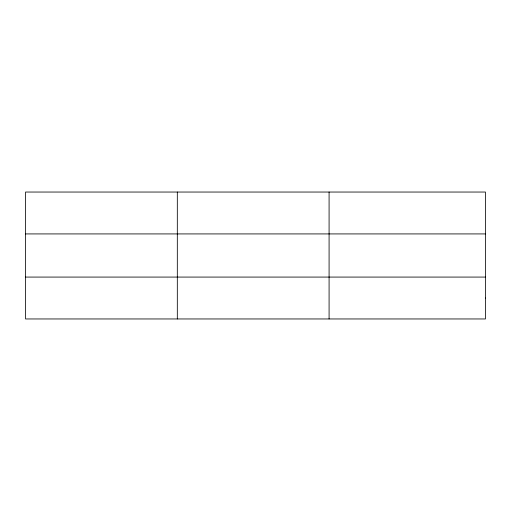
<?xml version="1.0" encoding="UTF-8"?>
<svg xmlns="http://www.w3.org/2000/svg" width="511" height="511" viewBox="0 0 511 511"><rect width="100%" height="100%" fill="white"/><g stroke="black" fill="none" stroke-linecap="round" stroke-linejoin="round"><path stroke-width="0.77" d="M177.317 192.04L177.317 318.96M329.084 192.04L329.084 318.96M25.55 233.923L485.45 233.923M25.55 277.077L485.45 277.077M485.45 298.015L485.45 318.96L25.55 318.96L25.55 192.04L485.45 192.04L485.45 298.015"/></g></svg>
